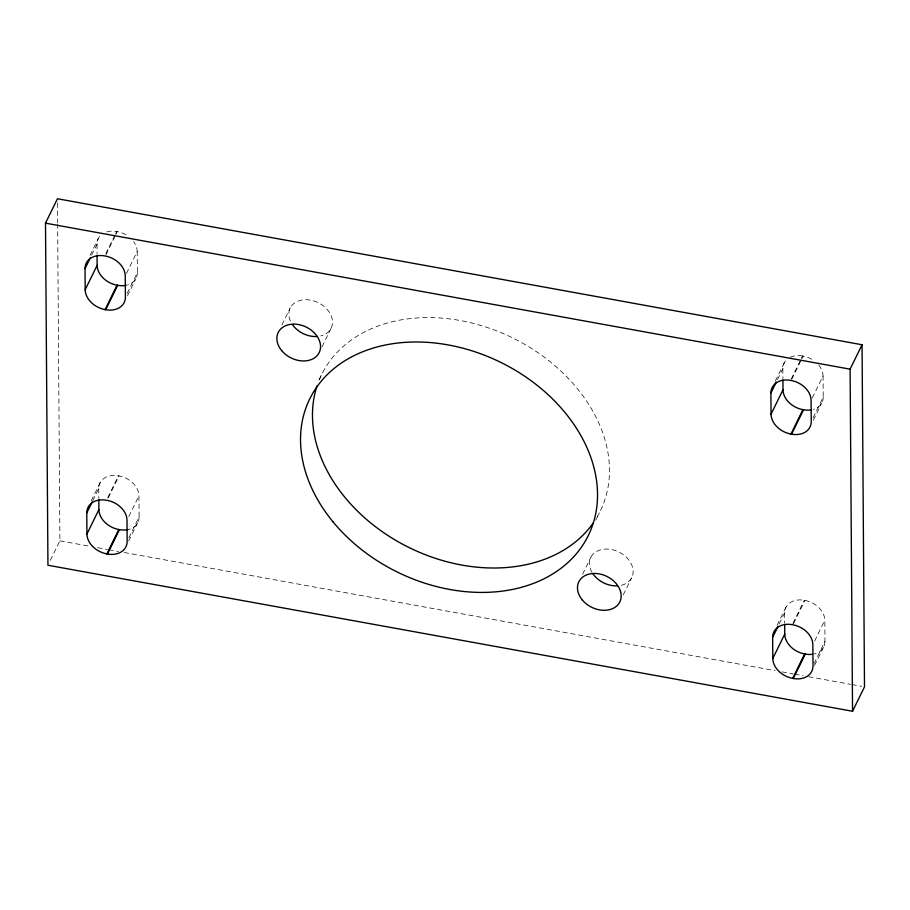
<?xml version="1.0" encoding="UTF-8"?>
<svg xmlns="http://www.w3.org/2000/svg" width="910" height="910" viewBox="0 0 910 910"><rect width="100%" height="100%" fill="white"/><g stroke="black" fill="none" stroke-linecap="round" stroke-linejoin="round"><path stroke-width="0.68" stroke-dasharray="4.55 3.41" d="M128.64 541.018L137.649 522.886M814.495 665.483L823.505 647.34M90.09 255.335L98.462 238.249M91.614 255.198L96.995 244.21A20.68 15.584 26.1 0 1 100.373 235.656M105.913 253.469L114.876 235.167M115.479 233.95L116.673 231.504L117.299 231.618A20.68 15.584 26.1 0 1 128.469 236.475M105.947 254.811L115.513 235.28M116.105 234.063L117.299 231.618M126.444 273.478L137.205 251.501A20.68 15.584 26.1 0 0 133.702 241.707M127.195 293.361L137.364 272.613L137.205 251.501M127.525 295.659L135.897 278.574M50.334 560.367L59.901 540.836L57.637 224.292M91.239 500.864L100.202 482.562M92.763 500.727L98.746 488.522A20.68 15.584 26.1 0 1 118.414 475.816L119.051 475.93A20.68 15.584 26.1 0 1 138.957 495.813L139.105 516.925L128.344 538.891M107.653 497.781L118.414 475.816M108.29 497.895L119.051 475.93M128.799 516.562L138.957 495.813M281.929 324.904L290.301 307.819M322.06 346.744L331.024 328.442M318.989 380.05L322.572 372.725M595.788 520.19L599.383 512.865M582.559 574.244L590.931 557.148M623.282 594.856L631.654 577.77M775.343 381.017L784.306 362.703M777.47 379.652L782.85 368.664A20.68 15.584 26.1 0 1 787.093 359.291M791.165 379.151L800.732 359.621M801.323 358.403L802.518 355.969L803.155 356.083A20.68 15.584 26.1 0 1 813.062 360.053M791.791 379.265L801.357 359.746M801.96 358.517L803.155 356.083M812.3 397.932L823.061 375.966A20.68 15.584 26.1 0 0 818.67 365.024M813.051 417.815L823.22 397.067L823.061 375.966M813.381 420.124L821.753 403.028M777.094 625.329L786.058 607.015M779.21 623.964L784.591 612.976A20.68 15.584 26.1 0 1 804.269 600.282L804.906 600.395A20.68 15.584 26.1 0 1 824.813 620.279L824.961 641.379L814.2 663.356M792.906 623.464L804.269 600.282M793.543 623.577L804.906 600.395M814.643 641.027L824.813 620.279M59.901 540.836L89.237 546.159M97.62 547.683L107.403 549.458M108.79 549.708L118.573 551.483M124.158 552.495L775.104 670.624M782.088 671.887L793.258 673.912M794.658 674.173L803.041 675.686M808.626 676.71L850.532 684.309M851.931 684.559L861.702 686.333M782.85 368.664L782.918 378.514M784.591 612.976L784.67 622.827M96.995 244.21L97.063 254.061M98.746 488.522L98.815 498.373M57.489 203.01L57.626 222.882M319.353 379.663A155.144 116.912 26.1 0 1 512.603 337.906A155.144 116.912 26.1 0 1 597.506 516.288M290.404 321.059A22.83 17.199 26.1 0 1 301.836 300.05A22.83 17.199 26.1 0 1 330.341 313.984A22.83 17.199 26.1 0 1 320.821 335.926M591.944 572.208A22.83 17.199 26.1 0 1 601.794 549.515A22.83 17.199 26.1 0 1 631.278 563.916A22.83 17.199 26.1 0 1 619.448 585.653M106.788 231.891A20.68 15.584 26.1 0 1 116.673 231.504M137.364 272.613A20.68 15.584 26.1 0 1 127.571 284.932M139.105 516.925A20.68 15.584 26.1 0 1 128.014 529.574M824.961 641.379A20.68 15.584 26.1 0 1 813.858 654.028M790.21 357.277A20.68 15.584 26.1 0 1 802.518 355.969M823.22 397.067A20.68 15.584 26.1 0 1 813.415 409.386"/><path stroke-width="1.36" d="M45.5 223.155L57.455 198.744L862.054 344.753L864.5 686.845L852.545 711.256L47.946 565.246L45.5 223.155L850.099 369.164L862.054 344.753M85.04 268.621A20.68 15.584 26.1 0 1 104.707 255.915L105.344 256.029A20.68 15.584 26.1 0 1 125.25 275.912L125.409 297.024A20.68 15.584 26.1 0 1 105.731 309.718L105.094 309.605A20.68 15.584 26.1 0 1 85.187 289.721L85.04 268.621L90.42 257.632M85.187 289.721L97.142 265.31L97.074 255.46M105.094 309.605L117.049 285.194A20.68 15.584 26.1 0 1 97.142 265.31M105.731 309.718L117.686 285.319A20.68 15.584 26.1 0 0 126.262 285.262M86.78 512.933A20.68 15.584 26.1 0 1 106.459 500.227L107.096 500.341A20.68 15.584 26.1 0 1 127.002 520.224L127.15 541.336A20.68 15.584 26.1 0 1 107.482 554.031L106.845 553.917A20.68 15.584 26.1 0 1 86.939 534.034L86.78 512.933L92.172 501.945M86.939 534.034L98.894 509.623L98.826 499.772M106.845 553.917L118.8 529.506A20.68 15.584 26.1 0 1 98.894 509.623M107.482 554.031L119.438 529.631A20.68 15.584 26.1 0 0 128.014 529.574M770.895 393.075A20.68 15.584 26.1 0 1 790.562 380.369L791.199 380.494A20.68 15.584 26.1 0 1 811.106 400.377L811.254 421.478A20.68 15.584 26.1 0 1 791.586 434.184L790.949 434.07A20.68 15.584 26.1 0 1 771.043 414.186L770.895 393.075L776.276 382.098M771.043 414.186L782.998 389.776L782.93 379.925M790.949 434.07L802.904 409.659A20.68 15.584 26.1 0 1 782.998 389.776M791.586 434.184L803.541 409.773A20.68 15.584 26.1 0 0 810.764 409.955M772.635 637.387A20.68 15.584 26.1 0 1 792.314 624.681L792.951 624.806A20.68 15.584 26.1 0 1 812.857 644.689L813.005 665.79A20.68 15.584 26.1 0 1 793.327 678.496L792.701 678.382A20.68 15.584 26.1 0 1 772.795 658.499L772.635 637.387L778.016 626.41M772.795 658.499L784.75 634.088L784.682 624.237M792.701 678.382L804.656 653.971A20.68 15.584 26.1 0 1 784.75 634.088M793.327 678.496L805.293 654.085A20.68 15.584 26.1 0 0 812.516 654.267M117.049 285.194L117.686 285.319M802.904 409.659L803.541 409.773M118.8 529.506L119.438 529.631M804.656 653.971L805.293 654.085M850.099 369.164L852.545 711.256M593.297 522.897A155.144 116.912 26.1 0 1 408.647 547.331A155.144 116.912 26.1 0 1 317.044 385.885M316.805 336.518A22.83 17.199 26.1 0 1 292.451 324.654M617.424 585.847A22.83 17.199 26.1 0 1 593.07 573.982M333.185 522.044A155.144 116.912 26.1 0 0 587.428 537.275A155.144 116.912 26.1 0 0 426.46 342.296A155.144 116.912 26.1 0 0 333.185 522.044M281.668 350.612A22.83 17.199 26.1 0 0 319.069 352.852A22.83 17.199 26.1 0 0 295.386 324.165A22.83 17.199 26.1 0 0 281.668 350.612M582.286 599.94A22.83 17.199 26.1 0 0 619.699 602.181A22.83 17.199 26.1 0 0 596.016 573.493A22.83 17.199 26.1 0 0 582.286 599.94"/></g></svg>
